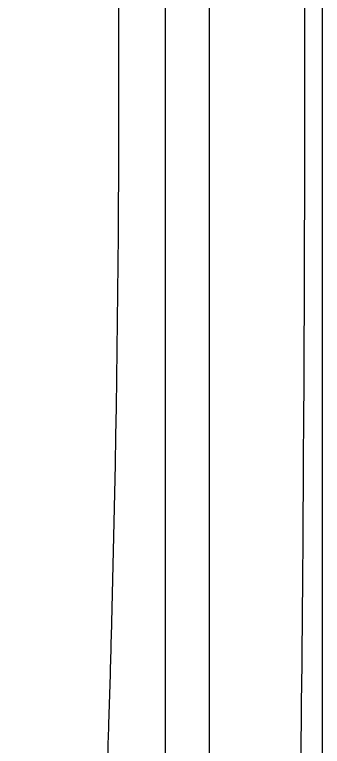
# Model space of a CAD drawing. Extents: x 941 to 1034, y 781 to 934.
# Drawn here: x 1029.23 to 1034.49, y 834.72 to 847.19 of the extents above; entities that cross this region are included whole.
import ezdxf

# ---------------------------------------------------------------- set-up
doc = ezdxf.new("R2010")
doc.units = 0
doc.header["$MEASUREMENT"] = 0
doc.layers.add('1', color=4, linetype='Continuous')

# ---------------------------------------------------------------- blocks, each defined once
blk = doc.blocks.new('ENVOY')
at = {"layer": '1', "color": 3, "linetype": 'Continuous'}
blk.add_line((91.184, 12.055), (91.184, 77.052), dxfattribs=at)
at = {"layer": '1', "color": 4}
blk.add_lwpolyline([(93.109, 77.107, 0.414214), (81.109, 89.107), (12, 89.107, 0.414214), (0, 77.107), (0, 12, 0.414214), (12, 0), (81.109, 0, 0.414214), (93.109, 12)], format="xyb", close=True, dxfattribs=at)
at = {"layer": '1', "color": 3, "linetype": 'Continuous'}
for points in [[(90.434, 44.836), (90.434, 45.406), (90.434, 45.977), (90.434, 46.547), (90.434, 47.118), (90.434, 47.688), (90.434, 48.259), (90.434, 48.829), (90.434, 49.4), (90.434, 49.97), (90.434, 50.541), (90.434, 51.111), (90.434, 51.682), (90.434, 52.252), (90.434, 52.823), (90.434, 53.393), (90.434, 53.964), (90.434, 54.534), (90.434, 55.105), (90.434, 56.246)], [(92.804, 45.849), (92.804, 45.592), (92.804, 45.335), (92.805, 45.077), (92.805, 44.82), (92.805, 44.563), (92.805, 44.306), (92.805, 44.049), (92.804, 43.792), (92.804, 43.535), (92.804, 43.278), (92.803, 43.021), (92.803, 42.763), (92.802, 42.506), (92.802, 42.249), (92.801, 41.992), (92.801, 41.735), (92.8, 41.478), (92.799, 41.221), (92.798, 40.964), (92.797, 40.707), (92.796, 40.45), (92.795, 40.192), (92.794, 39.935), (92.792, 39.678), (92.791, 39.421), (92.79, 39.164), (92.788, 38.907), (92.787, 38.65), (92.784, 38.136)], [(90.434, 32.816), (90.434, 33.909), (90.434, 35.001), (90.434, 36.094), (90.434, 37.187), (90.434, 38.28), (90.434, 39.372), (90.434, 40.465), (90.434, 41.558), (90.434, 42.65), (90.434, 44.836)], [(92.784, 38.136), (92.782, 37.81), (92.78, 37.484), (92.778, 37.158), (92.775, 36.832), (92.773, 36.505), (92.771, 36.179), (92.768, 35.853), (92.765, 35.527), (92.763, 35.201), (92.76, 34.875), (92.757, 34.549), (92.754, 34.223), (92.75, 33.897), (92.747, 33.571), (92.744, 33.245), (92.74, 32.919)]]:
    blk.add_lwpolyline(points, dxfattribs=at)
at = {"layer": '1', "color": 2, "linetype": 'Continuous'}
for points in [[(89.63, 45.83), (89.63, 45.779), (89.63, 45.727), (89.631, 45.676), (89.631, 45.624), (89.631, 45.573), (89.631, 45.521), (89.631, 45.469), (89.631, 45.418), (89.631, 45.366), (89.632, 45.315), (89.632, 45.263), (89.632, 45.211), (89.632, 45.16), (89.632, 45.108), (89.632, 45.057), (89.632, 45.005), (89.632, 44.953), (89.632, 44.902), (89.632, 44.799)], [(89.632, 44.799), (89.632, 44.31), (89.632, 43.821), (89.63, 43.332), (89.628, 42.843), (89.625, 42.354), (89.622, 41.865), (89.618, 41.376), (89.613, 40.887), (89.608, 40.398), (89.602, 39.909), (89.595, 39.42), (89.588, 38.931), (89.579, 38.442), (89.571, 37.953), (89.561, 37.464), (89.551, 36.975), (89.54, 36.486), (89.529, 35.997), (89.504, 35.019)], [(89.504, 35.019), (89.501, 34.934), (89.499, 34.849), (89.497, 34.764), (89.494, 34.679), (89.492, 34.594), (89.489, 34.509), (89.487, 34.424), (89.485, 34.338), (89.482, 34.253), (89.48, 34.168), (89.477, 34.083), (89.474, 33.998), (89.472, 33.913), (89.469, 33.828), (89.467, 33.742), (89.464, 33.657), (89.461, 33.572), (89.459, 33.487), (89.453, 33.317)], [(89.453, 33.317), (89.45, 33.198), (89.446, 33.08), (89.442, 32.961), (89.438, 32.843), (89.434, 32.725), (89.43, 32.606), (89.426, 32.488), (89.422, 32.369), (89.418, 32.251), (89.414, 32.132), (89.41, 32.014), (89.405, 31.896), (89.401, 31.777), (89.397, 31.659), (89.392, 31.54), (89.388, 31.422), (89.384, 31.303), (89.379, 31.185), (89.37, 30.948)]]:
    blk.add_lwpolyline(points, dxfattribs=at)

msp = doc.modelspace()

# ---------------------------------------------------------------- block references
at = {"layer": '1'}
msp.add_blockref('ENVOY', (941.378, 801.568), dxfattribs=at)

doc.saveas('drawing.dxf')
